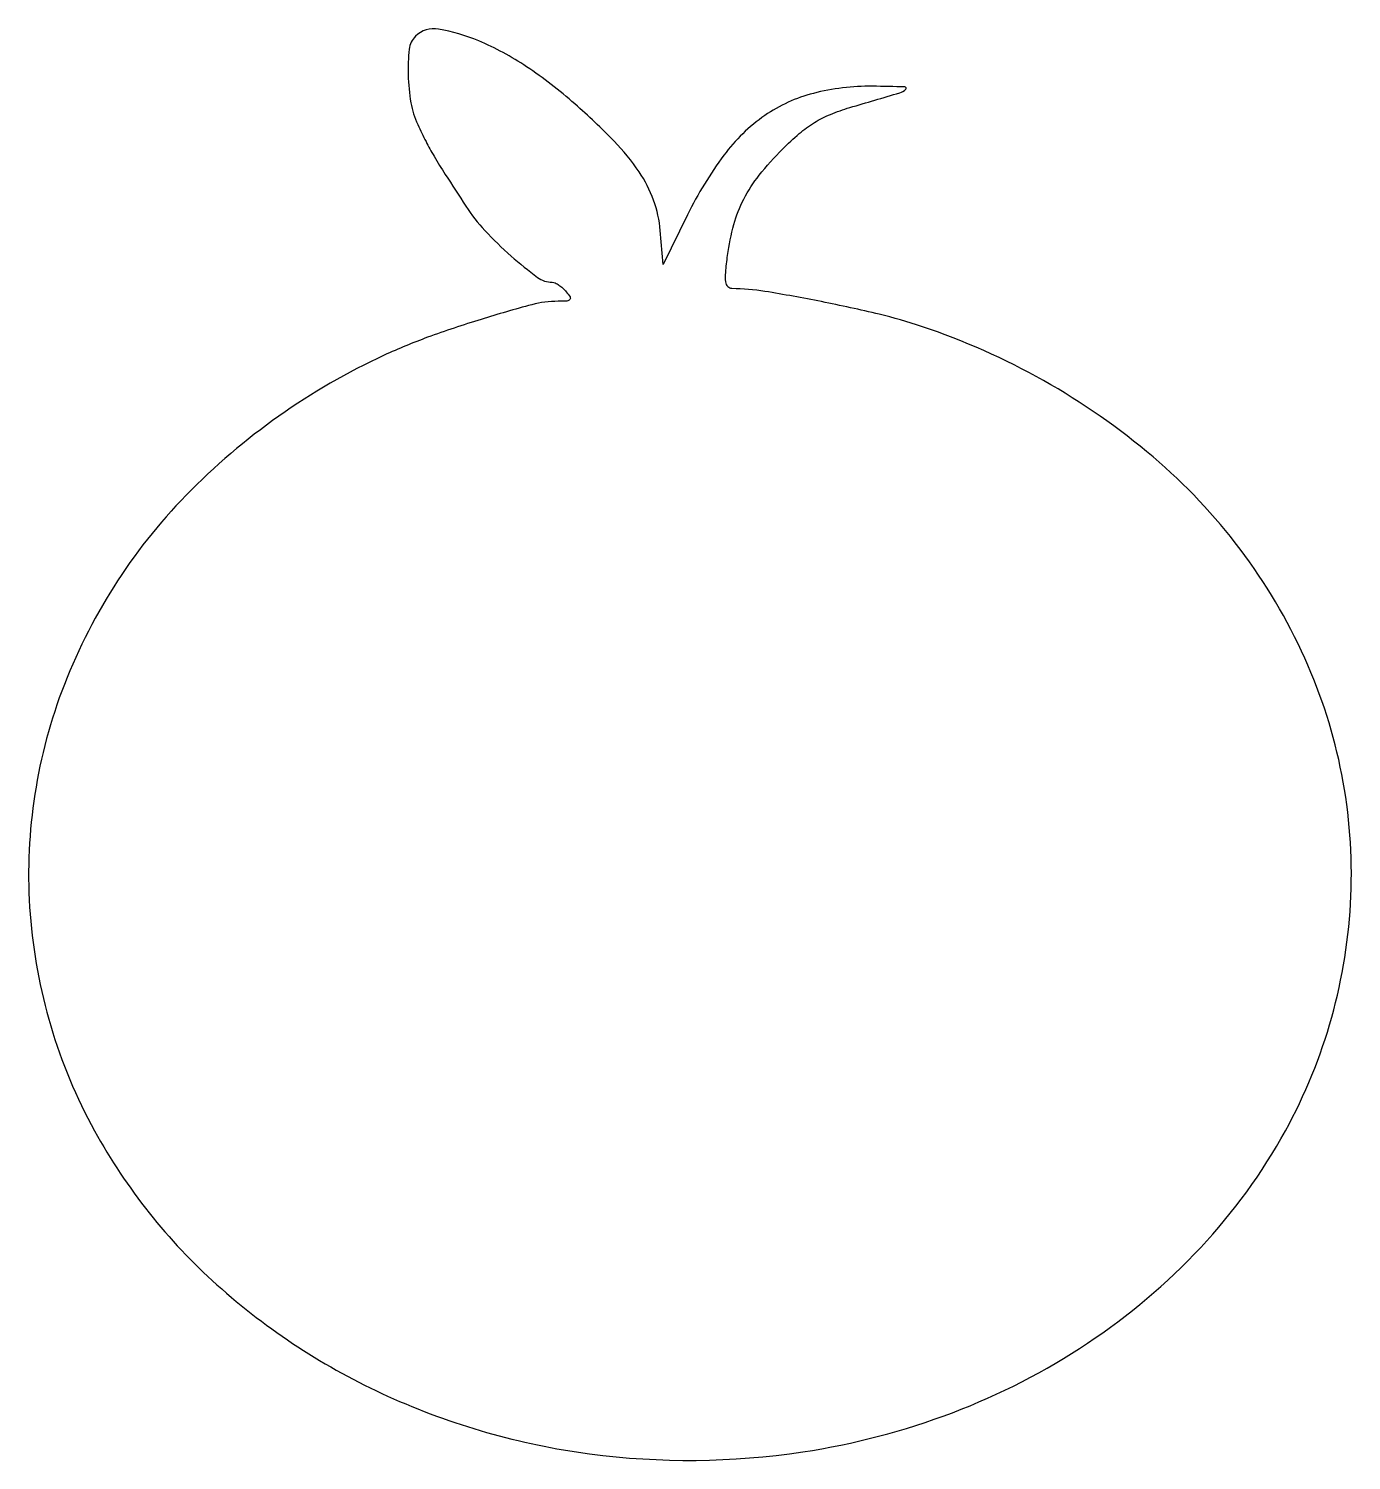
# Model space of a CAD drawing. Extents: x 0 to 209, y 0 to 226.
import ezdxf

# ---------------------------------------------------------------- set-up
doc = ezdxf.new("R2010")
doc.units = 0

msp = doc.modelspace()

# ---------------------------------------------------------------- linework, layer by layer
msp.add_lwpolyline([(61.2, 224.8, 0.170209), (60.222753, 222.767669, 0.034229), (60.049237, 218.696265, 0.036571), (60.483859, 214.318217, 0.0654), (61.55996, 210.872124, 0.010151), (62.86826, 208.188364, 0.014828), (64.137071, 205.88525, 0.009539), (65.898601, 203.026721, 0.001907), (69.157315, 198, 0.042185), (72.154551, 194.164287, 0.025362), (76.294436, 190.130123, 0.020957), (80.445063, 186.774744, 0.16085), (82.791033, 186, -0.111238), (83.247312, 185.897217, -0.038368), (83.837599, 185.559375, -0.035868), (84.452477, 185.074003, -0.034548), (85, 184.5, -0.035019), (85.585722, 183.68425, -0.324077), (85.555377, 183.275404, -0.203667), (85.100131, 183.045253, -0.016562), (83.734311, 183, 0.065033), (79.560434, 182.454814, 0.010158), (71.55732, 180.152784, 0.012124), (63.126855, 177.315526, 0.020984), (56.291778, 174.499145, 0.091545), (25.026215, 152.395091, 0.104217), (5.416258, 121.470805, 0.108633), (0.425827, 86.321449, 0.10721), (10.589486, 52.135823, 0.084686), (29.8876, 27.855136, 0.076304), (56.804919, 10.298284, 0.073652), (88.661056, 1.186039, 0.070409), (122.303482, 1.489474, 0.053361), (145.893307, 7.669641, 0.056139), (167.212066, 18.633499, 0.057695), (185.057731, 33.739009, 0.06271), (198.410514, 52.135823, 0.115593), (208.749575, 89.144153, 0.117243), (201.484943, 126.683509, 0.111051), (177.548557, 158.448119, 0.095426), (141.040575, 179.039807, 0.02234), (134.367728, 180.948543, 0.009373), (125.239254, 182.943784, 0.008531), (116.331129, 184.559116, 0.039532), (111.121169, 184.994105, -0.227542), (110.49611, 185.297386, -0.136307), (110.167602, 186.072981, -0.054985), (110.138202, 187.554319, -0.010468), (110.437181, 190.237981, -0.033924), (111.425027, 195.118505, -0.052432), (112.988706, 199.122693, -0.049415), (115.426129, 202.877153, -0.026399), (119.108489, 207.013895, -0.021374), (121.737506, 209.452879, -0.037876), (124.126321, 211.192632, -0.04), (126.656691, 212.490056, -0.02726), (129.707322, 213.566855, 0.001082), (137.582399, 215.891004, 0.116759), (138.538186, 216.440296, 0.669797), (138.392009, 216.824437, 0.00398), (133.278513, 216.921053, 0.06528), (123.962958, 215.803048, 0.089676), (116.30592, 212.303475, 0.081541), (109.856301, 206.045878, 0.045105), (104.127509, 196.652255), (100.263872, 188.804509), (99.819963, 194.152255, 0.066842), (98.76939, 198.933193, 0.060952), (96.475354, 203.432105, 0.045518), (92.54201, 208.253864, 0.018085), (86.341371, 214.140035, 0.033516), (78.723037, 220.006568, 0.04708), (71.176633, 224.081446, 0.057119), (64.839857, 225.951118, 0.244238)], format="xyb", close=True)

doc.saveas('drawing.dxf')
